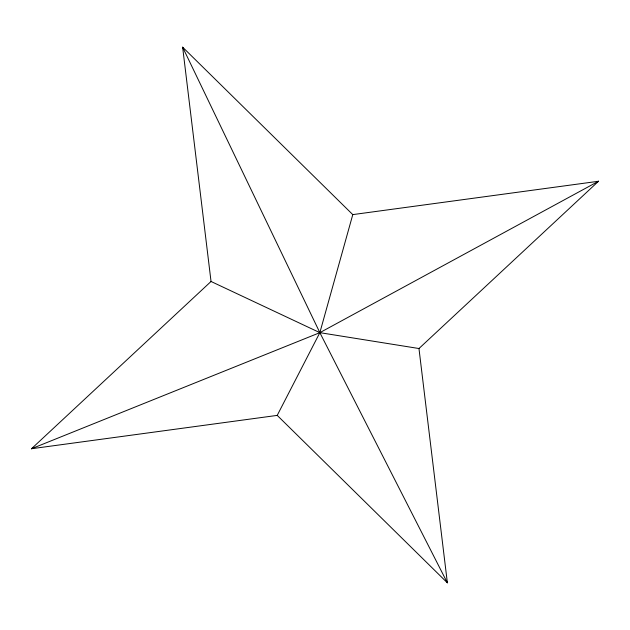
<?xml version="1.0" encoding="UTF-8"?>
<svg xmlns="http://www.w3.org/2000/svg" width="630" height="630" viewBox="0 0 630 630"><rect width="100%" height="100%" fill="white"/><g stroke="black" fill="none" stroke-linecap="round" stroke-linejoin="round"><path stroke-width="0.94" d="M352.784 214.609L319.851 332.656L277.216 415.39L31.5 448.733L211.034 281.476L182.629 47.163L352.784 214.609L598.5 181.267L418.966 348.524L319.851 332.656L211.034 281.476M596.673 181.999L598.5 181.267L319.851 332.656L31.5 448.733L34.083 447.316M31.5 448.733L33.28 447.891M596.72 182.109L598.5 181.267M277.216 415.39L447.371 582.837L418.966 348.524M183.495 48.927L182.629 47.163L319.851 332.656L447.371 582.837L446.505 581.073"/></g></svg>
